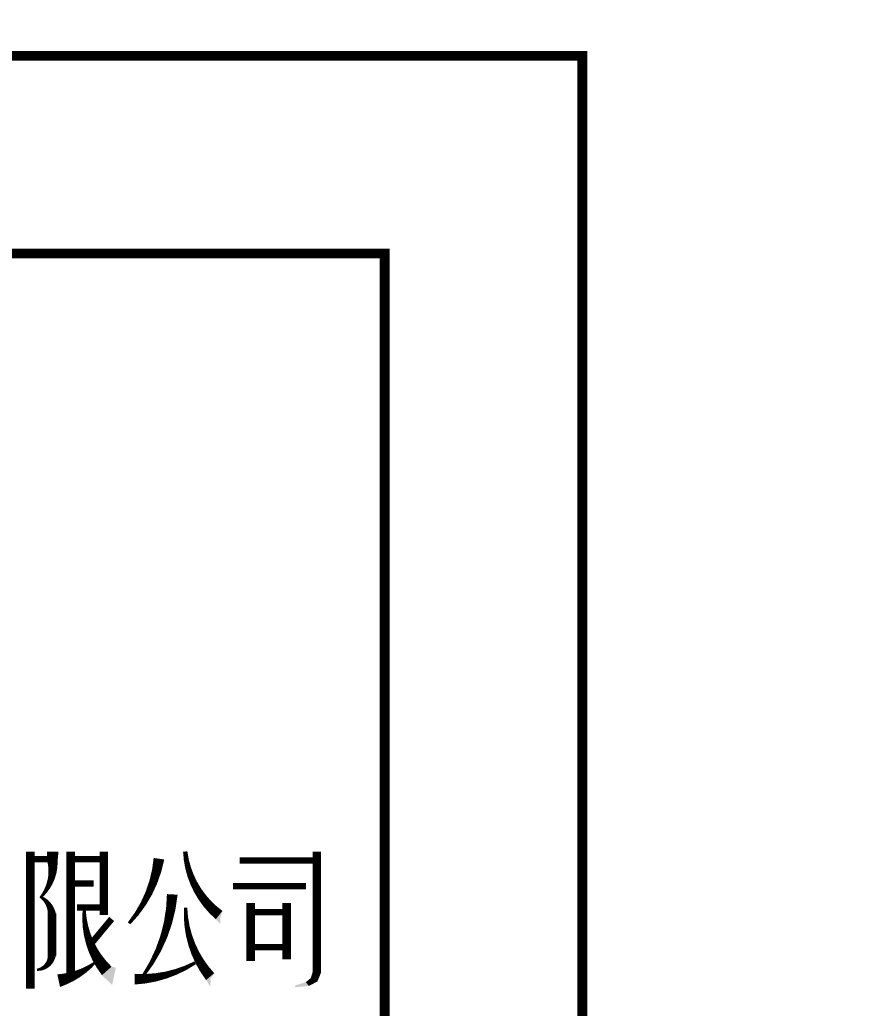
# Model space of a CAD drawing. Extents: x 497777 to 784122, y -229332 to 980813.
# Drawn here: x 579055 to 583358, y 475977 to 480977 of the extents above; entities that cross this region are included whole.
import ezdxf
from ezdxf.enums import TextEntityAlignment as Align

# ---------------------------------------------------------------- set-up
doc = ezdxf.new("R2010")
doc.units = 0
doc.header["$LTSCALE"] = 1000
doc.header["$MEASUREMENT"] = 0
doc.layers.add('0-cxFrame', color=155, linetype='Continuous')
doc.layers.add('S-DIM', color=81, linetype='Continuous')
doc.styles.add('cx_tuqian1', font='')
doc.styles.add('SS1', font='tj-romans1.shx', dxfattribs={"width": 0.7, "bigfont": 'tj-hztxt1.shx'})
doc.styles.add('黑体', font='simhei.ttf', dxfattribs={"height": 12})
doc.styles.get('cx_tuqian1').set_extended_font_data('SimSun')
doc.dimstyles.new('S-25-100A', dxfattribs={"dimscale": 100, "dimtxt": 3, "dimasz": 2, "dimexe": 2, "dimexo": 2, "dimgap": 0.8, "dimtad": 1, "dimdec": 0, "dimlfac": 0.25, "dimzin": 0, "dimdsep": 46, "dimtxsty": 'SS1', "dimblk1": 'TT', "dimblk2": 'TT', "dimsah": 1, "dimcen": 1, "dimclrd": 256, "dimclre": 256, "dimclrt": 256, "dimadec": 0, "dimazin": 0, "dimtfac": 1, "dimtdec": 0, "dimtix": 1, "dimtmove": 2, "dimatfit": 0, "dimldrblk": 'TT', "dimfxl": 2, "dimtolj": 1, "dimtzin": 0, "dimarcsym": 0})

# ---------------------------------------------------------------- blocks, each defined once
blk = doc.blocks.new('TT')
blk.add_line((-0.969, 0), (0.969, 0))
at = {"const_width": 0.45}
blk.add_lwpolyline([(-0.442, -0.442), (0.442, 0.442)], dxfattribs=at)
blk = doc.blocks.new('*D190')
at = {"layer": 'Defpoints', "color": 0, "transparency": 16777216}
for p in [(510905.6, 638017.2), (511945.9, 636672.7), (512585.6, 636337.2), (509785.6, 636257.2), (516785.6, 636257.2)]:
    blk.add_point(p, dxfattribs=at)
at = {"layer": 'S-DIM', "lineweight": -2, "transparency": 16777216}
blk.add_arc((512665.6, 636257.2), 831, 148.8237, 166.1763, dxfattribs=at)
at = {"layer": 'S-DIM', "lineweight": -2, "transparency": 16777216, "xscale": 200, "yscale": 200, "zscale": 200}
for p, rotation in [((512078, 636844.8), 51.91184269532635), ((511834.6, 636257.2), 263.0881573046743)]:
    blk.add_blockref('TT', p, dxfattribs=dict(at, rotation=rotation))
blk = doc.blocks.new('zjcx_TT(Dragon)')
at = {"color": 7}
for points in [[(-1009.5, -3025.6, 21.7, 54.1, 0.207129), (-837.9, -3347.2, 5.41, 5.41, 0.536482)], [(-1741.8, -3258.4, 10.8, 54.1, 0.234288), (-1682.4, -3066.1, 5.41, 5.41, 0.536482)], [(-1293.8, -3389.1, 16.2, 54.1, 0.148042), (-1142.5, -3062.1, 5.41, 5.41, 0.536482)], [(-1744.7, -3253.2, 10.8, 43.3, -0.26408), (-1684.2, -3348.3, 5.41, 5.41, -0.536482)], [(-1219.8, -3650.8, 16.2, 54.1, 0.142589), (-1075, -3242.6, 5.41, 5.41, 0.536482)], [(-1520.9, -3324.4, 16.2, 65, 0.185798), (-1406.6, -3629.6, 5.41, 5.41, 0.536482)], [(-1007.4, -3310.4, 16.2, 54.1, 0.178875), (-883.5, -3658.4, 5.41, 5.41, 0.536482)], [(-1759.6, -3623.9, 10.8, 43.3, 0.391201), (-1684.2, -3542.2, 5.41, 5.41, 0.536482)], [(-1462.8, -3584.8, 10.8, 65, -0.126559), (-1649.8, -3679.1, 5.41, 5.41, 0.536482)], [(-959.3, -3588.5, 16.2, 54.1, -0.134626), (-1265.1, -3671.4, 5.41, 5.41, 0.536482)]]:
    blk.add_lwpolyline(points, format="xyseb", dxfattribs=at)
for points, const_width in [([(-1793.2, -3025.6), (-1793.2, -3719.3)], 43.3), ([(-1795, -3063.7), (-1679.6, -3063.7)], 32.5), ([(-1589.1, -3025.6), (-1589.1, -3656.7)], 43.3), ([(-1589.1, -3064.4), (-1421.3, -3064.4)], 32.5), ([(-1421.3, -3025.6), (-1421.3, -3347)], 43.3), ([(-343.7, -3025.6), (-343.7, -3636.9)], 43.3), ([(-733.8, -3070.7), (-343.7, -3070.7)], 32.5), ([(-1589.1, -3187.8), (-1472.4, -3187.8)], 32.5), ([(-767.7, -3200.3), (-397.8, -3200.3)], 32.5), ([(-1556.7, -3309.1), (-1421.3, -3309.1)], 32.5), ([(-678.8, -3286.4), (-678.8, -3579.5)], 43.3), ([(-495.7, -3286.4), (-495.7, -3571.2)], 43.3), ([(-1684.2, -3338.7), (-1684.2, -3551.8)], 43.3), ([(-1489, -3495.6), (-1381.9, -3366.7)], 32.5), ([(-678.8, -3332.3), (-495.7, -3332.3)], 32.5), ([(-678.8, -3510), (-495.7, -3510)], 32.5)]:
    blk.add_lwpolyline(points, dxfattribs=dict(at, const_width=const_width))
for points in [[(-1650.7, -3025.6), (-1708.7, -3025.6), (-1655.3, -3071.2), (-1708.7, -3079.3)], [(-833.4, -3361.9), (-821, -3326), (-831.4, -3393), (-854.7, -3368.3)], [(-1360.4, -3613.7), (-1382.3, -3608.1), (-1379.3, -3700), (-1430.9, -3651.1)], [(-880.3, -3666.4), (-862.8, -3641), (-882.7, -3709.7), (-904.3, -3675.7)], [(-322, -3636.9), (-365.3, -3636.9), (-340.5, -3683), (-374, -3665.5)], [(-384, -3705.6), (-399, -3686.6), (-452.1, -3712.4), (-454.8, -3703.6)], [(-340.5, -3683), (-374, -3665.5), (-384, -3705.6), (-399, -3686.6)]]:
    blk.add_solid(points, dxfattribs=at)
at = {"layer": '0-cxFrame', "const_width": 30}
blk.add_lwpolyline([(-7000, -10200.2), (0, -10200.2), (0, 0), (-7000, 0)], close=True, dxfattribs=at)
blk = doc.blocks.new('zjcx_T1(Dragon)')
at = {"layer": '0-cxFrame', "const_width": 50}
blk.add_lwpolyline([(-7000, 0), (0, 0), (0, 57400), (-7000, 57400)], close=True, dxfattribs=at)
at = {"layer": '0-cxFrame'}
blk.add_blockref('zjcx_TT(Dragon)', (0, 57400), dxfattribs=at)
blk = doc.blocks.new('TK22.A1 L(Dragon)')
at = {"layer": '0-cxFrame', "color": 7, "const_width": 0.5}
blk.add_lwpolyline([(0, 0), (-841, 0), (-841, 594), (0, 594)], close=True, dxfattribs=at)
at = {"layer": '0-cxFrame', "const_width": 0.5}
blk.add_lwpolyline([(-10, 10), (-80, 10), (-80, 584), (-10, 584)], close=True, dxfattribs=at)
at = {"layer": '0-cxFrame', "xscale": 0.01, "yscale": 0.01, "zscale": 0.01}
blk.add_blockref('zjcx_T1(Dragon)', (-10, 10), dxfattribs=at)
at = {"style": '黑体', "flags": 4}
blk.add_attdef('图幅', text='', height=3.3, dxfattribs=at).set_placement((-40, 3), align=Align.RIGHT)
at = {"layer": 'Defpoints', "color": 6, "flags": 4}
for tag, height, style, p in [('tufu', 3.3, '黑体', (-12, 12)), ('dwfname', 4, 'cx_tuqian1', (-80, 3))]:
    blk.add_attdef(tag, text='', height=height, dxfattribs=dict(at, style=style)).set_placement(p, align=Align.RIGHT)

msp = doc.modelspace()

# ---------------------------------------------------------------- block references
at = {"layer": '0-cxFrame', "xscale": 100, "yscale": 100, "zscale": 100}
msp.add_blockref('TK22.A1 L(Dragon)', (581901.7, 421395.1), dxfattribs=at)

# ---------------------------------------------------------------- dimensions: what is measured, and where the dimension line sits
at = {"layer": 'S-DIM'}
dim = msp.add_angular_dim_2l(base=(511945.9, 636672.7), line1=((509785.6, 636257.2), (516785.6, 636257.2)), line2=((510905.6, 638017.2), (512585.6, 636337.2)), text=' ', dimstyle='S-25-100A', dxfattribs=at)
dim.commit()
dim.dimension.update_dxf_attribs({"geometry": '*D190', "text_midpoint": (784122.1, -229332.3)})

doc.saveas('drawing.dxf')
